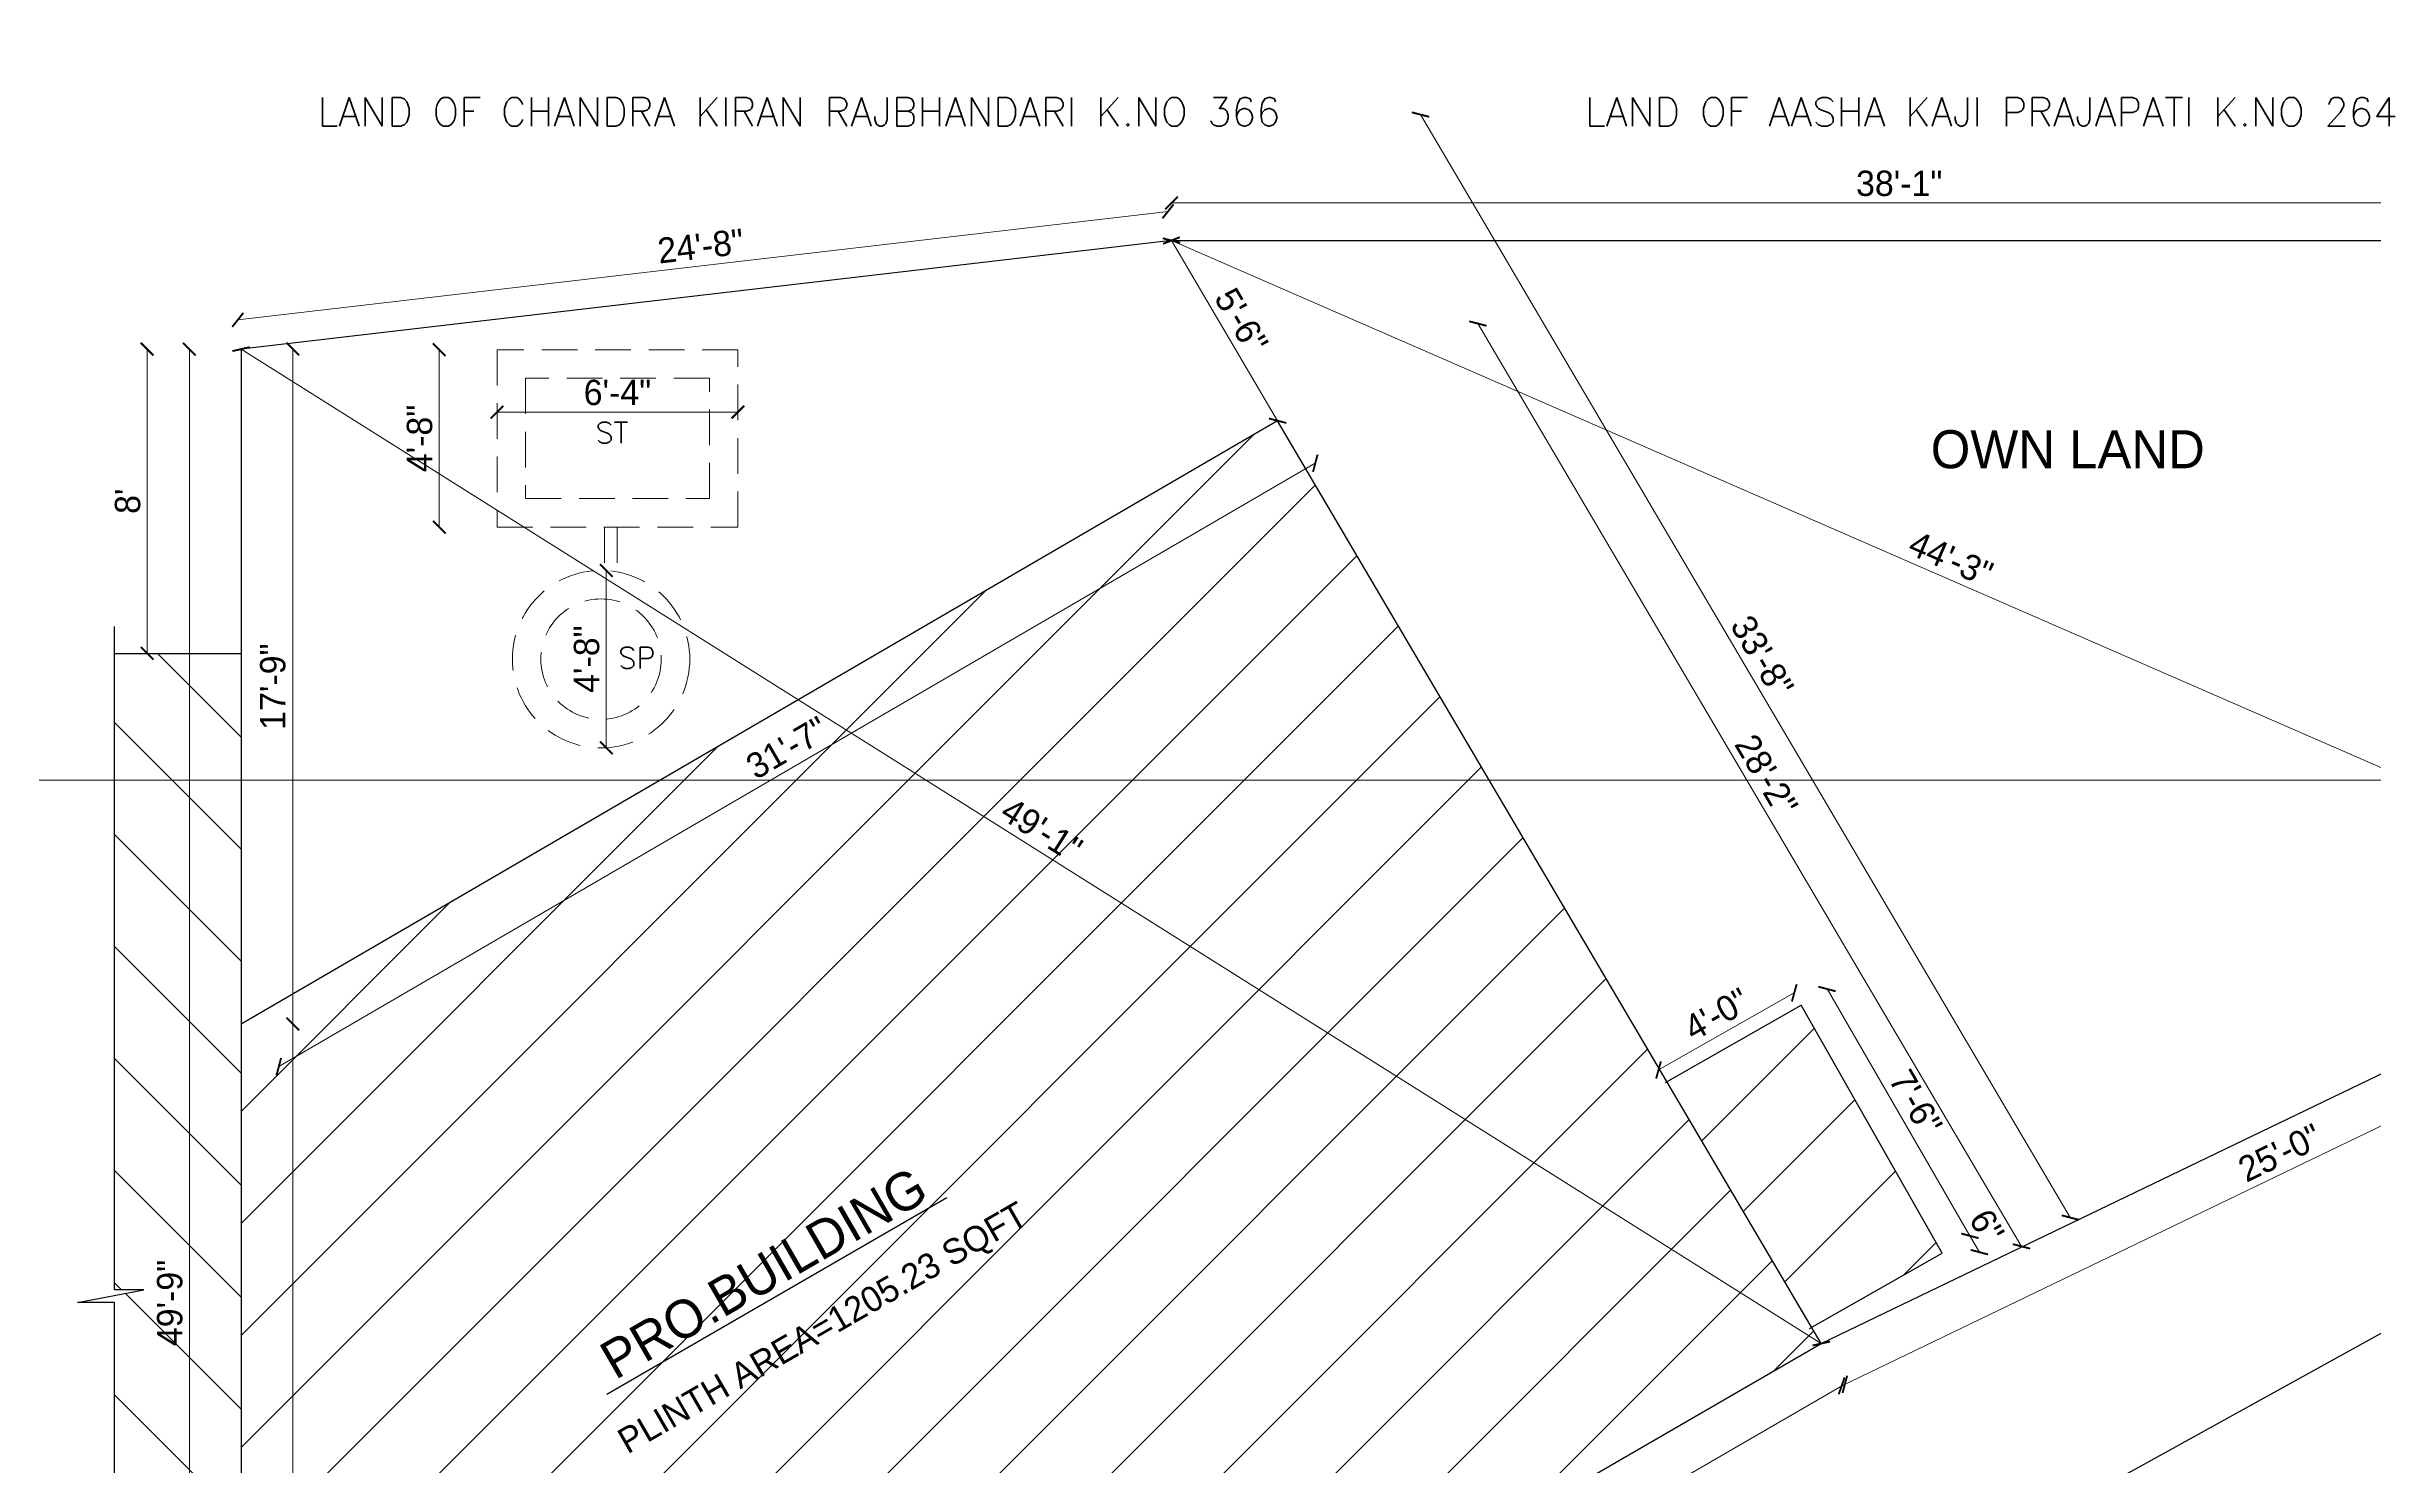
# Model space of a CAD drawing. Header units: inches. Extents: x 6873 to 34015, y -4436 to 8204.
# Drawn here: x 11729 to 12463, y 941 to 1389 of the extents above; entities that cross this region are included whole.
import ezdxf

# ---------------------------------------------------------------- set-up
doc = ezdxf.new("R2010")
doc.units = ezdxf.units.IN
doc.header["$LTSCALE"] = 5
doc.header["$MEASUREMENT"] = 0
doc.linetypes.add('HIDDEN', pattern=[0.375, 0.25, -0.125])
for name, color, linetype, lineweight in [('A-WALL', 7, 'Continuous', 9), ('Dimension', 7, 'Continuous', 18), ('HATCH', 253, 'Continuous', 0)]:
    doc.layers.add(name, color=color, linetype=linetype, lineweight=lineweight)
for name, color, linetype in [('DIM', 5, 'Continuous'), ('TEXT', 6, 'Continuous'), ('WALL', 7, 'Continuous')]:
    doc.layers.add(name, color=color, linetype=linetype)
doc.layers.add('dim line', color=7, linetype='Continuous', lineweight=15, true_color=0xfab2b2)
doc.styles.add('ordinary', font='times.ttf')
doc.styles.add('ROMANS', font='romans.shx', dxfattribs={"width": 0.8})
doc.styles.add('tt', font='stylu.ttf', dxfattribs={"height": 8})
doc.dimstyles.new('Copy of 96', dxfattribs={"dimtxt": 7, "dimasz": 4, "dimexe": 0.5, "dimexo": 0.5, "dimgap": 3, "dimtad": 1, "dimdec": 1, "dimzin": 11, "dimdsep": 46, "dimlunit": 4, "dimtxsty": 'ordinary', "dimblk": 'OBLIQUE', "dimcen": 0.09, "dimse1": 1, "dimse2": 1, "dimclrt": 6, "dimazin": 0, "dimtfac": 1, "dimtdec": 1, "dimtix": 1, "dimtmove": 2, "dimatfit": 3, "dimldrblk": 'leader', "dimfxl": 0.5, "dimfxlon": 1, "dimtolj": 1, "dimtzin": 0, "dimarcsym": 0})
doc.dimstyles.new('Copy(2) of STANDARD', dxfattribs={"dimtxt": 2, "dimasz": 4, "dimexe": 0, "dimexo": 0, "dimgap": 2, "dimtad": 1, "dimdec": 0, "dimzin": 0, "dimdsep": 46, "dimlunit": 3, "dimtxsty": 'tt', "dimblk": 'ARCHTICK', "dimcen": 0.0505, "dimse1": 1, "dimse2": 1, "dimclrd": 5, "dimclre": 5, "dimclrt": 7, "dimadec": 1, "dimazin": 0, "dimtm": 1e-09, "dimtfac": 1, "dimtdec": 0, "dimtofl": 0, "dimtmove": 1, "dimatfit": 3, "dimfxl": 1, "dimtolj": 2, "dimtzin": 0, "dimlwd": 13, "dimarcsym": 0})

# ---------------------------------------------------------------- blocks, each defined once
blk = doc.blocks.new('oblique')
at = {"color": 0, "lineweight": -2}
blk.add_line((0.25, 0.25), (-0.25, -0.25), dxfattribs=at)
at = {"layer": 'dim line', "lineweight": 9}
for p, q in [((-0.4375, 0), (0.4375, 0)), ((0, 0.4375), (0, -0.4375))]:
    blk.add_line(p, q, dxfattribs=at)
blk = doc.blocks.new('*D297')
at = {"layer": 'A-WALL', "color": 0, "lineweight": -2, "ltscale": 50, "transparency": 16777216}
blk.add_line((9737.6, 1324.47), (9837.06, 1152.62), dxfattribs=at)
at = {"layer": 'Defpoints', "color": 0, "ltscale": 50, "transparency": 16777216}
for p in [(14304.67, 3967.66), (9835.32, 1151.61), (9837.06, 1152.62)]:
    blk.add_point(p, dxfattribs=at)
at = {"layer": 'A-WALL', "color": 0, "lineweight": -2, "ltscale": 50, "transparency": 16777216, "xscale": 4, "yscale": 4, "zscale": 4}
for p, rotation in [((9737.6, 1324.47), 120.0600944710371), ((9837.06, 1152.62), 300.0600944710371)]:
    blk.add_blockref('oblique', p, dxfattribs=dict(at, rotation=rotation))
at = {"layer": 'A-WALL', "color": 6, "ltscale": 50, "transparency": 16777216, "insert": (9793.02, 1241.84), "char_height": 7, "attachment_point": 5, "rotation": 300.06009, "style": 'ordinary'}
blk.add_mtext('\\A1;16\'-7"', dxfattribs=at)
blk = doc.blocks.new('_OBLIQUE')
at = {"color": 0, "linetype": 'ByBlock'}
blk.add_line((-0.5, -0.5), (0.5, 0.5), dxfattribs=at)
blk = doc.blocks.new('leader')
at = {"layer": 'Dimension'}
for p, q in [((0, -4.33), (0, 4.33)), ((-4.42, 0), (4.42, 0))]:
    blk.add_line(p, q, dxfattribs=at)
blk = doc.blocks.new('_ArchTick')
at = {"color": 0, "linetype": 'ByBlock', "const_width": 0.15}
blk.add_lwpolyline([(-0.5, -0.5), (0.5, 0.5)], dxfattribs=at)
blk = doc.blocks.new('*D311')
at = {"layer": 'Defpoints', "color": 0, "ltscale": 5, "transparency": 16777216}
for p in [(12083.79, 1327.62), (12083.79, 1327.62), (12570.86, 1115.41)]:
    blk.add_point(p, dxfattribs=at)
at = {"layer": 'DIM', "color": 5, "lineweight": 13, "ltscale": 5, "transparency": 16777216}
blk.add_line((12570.86, 1115.41), (12083.79, 1327.62), dxfattribs=at)
at = {"layer": 'DIM', "color": 5, "lineweight": 13, "ltscale": 5, "transparency": 16777216, "xscale": 4, "yscale": 4, "zscale": 4}
for p, rotation in [((12083.79, 1327.62), 156.4590553134295), ((12570.86, 1115.41), 336.4590553134295)]:
    blk.add_blockref('_ArchTick', p, dxfattribs=dict(at, rotation=rotation))
at = {"layer": 'DIM', "color": 7, "ltscale": 5, "transparency": 16777216, "insert": (12329.79, 1227.18), "char_height": 8, "attachment_point": 5, "rotation": 336.45906, "style": 'tt'}
blk.add_mtext('\\A2;44\'-3"', dxfattribs=at)
blk = doc.blocks.new('*D312')
at = {"layer": 'Defpoints', "color": 0, "ltscale": 5, "transparency": 16777216}
for p in [(12162.39, 1367.36), (12134.83, 1351.12), (12339.93, 1003.06)]:
    blk.add_point(p, dxfattribs=at)
at = {"layer": 'DIM', "color": 5, "lineweight": 13, "ltscale": 5, "transparency": 16777216}
blk.add_line((12367.48, 1019.29), (12162.39, 1367.36), dxfattribs=at)
at = {"layer": 'DIM', "color": 5, "lineweight": 13, "ltscale": 5, "transparency": 16777216, "xscale": 4, "yscale": 4, "zscale": 4}
for p, rotation in [((12162.39, 1367.36), 120.5085900979851), ((12367.48, 1019.29), 300.5085900979851)]:
    blk.add_blockref('_ArchTick', p, dxfattribs=dict(at, rotation=rotation))
at = {"layer": 'DIM', "color": 7, "ltscale": 5, "transparency": 16777216, "insert": (12270.23, 1196.44), "char_height": 8, "attachment_point": 5, "rotation": 300.50859, "style": 'tt'}
blk.add_mtext('\\A2;33\'-8"', dxfattribs=at)
blk = doc.blocks.new('*D313')
at = {"layer": 'Defpoints', "color": 0, "ltscale": 5, "transparency": 16777216}
for p in [(11790.17, 1293.35), (12288.89, 979.55), (12288.89, 979.55)]:
    blk.add_point(p, dxfattribs=at)
at = {"layer": 'DIM', "color": 5, "lineweight": 13, "ltscale": 5, "transparency": 16777216}
blk.add_line((11790.17, 1293.35), (12288.89, 979.55), dxfattribs=at)
at = {"layer": 'DIM', "color": 5, "lineweight": 13, "ltscale": 5, "transparency": 16777216, "xscale": 4, "yscale": 4, "zscale": 4}
for p, rotation in [((11790.17, 1293.35), 147.8211343331415), ((12288.89, 979.55), 327.8211343331415)]:
    blk.add_blockref('_ArchTick', p, dxfattribs=dict(at, rotation=rotation))
at = {"layer": 'DIM', "color": 7, "ltscale": 5, "transparency": 16777216, "insert": (12042.82, 1141.68), "char_height": 8, "attachment_point": 5, "rotation": 327.82113, "style": 'tt'}
blk.add_mtext('\\A2;49\'-1"', dxfattribs=at)
blk = doc.blocks.new('*D314')
at = {"layer": 'Defpoints', "color": 0, "ltscale": 5, "transparency": 16777216}
for p in [(12543.17, 1339.47), (12083.79, 1327.62), (12543.17, 1327.62)]:
    blk.add_point(p, dxfattribs=at)
at = {"layer": 'DIM', "color": 5, "lineweight": 13, "ltscale": 5, "transparency": 16777216}
blk.add_line((12083.79, 1339.47), (12543.17, 1339.47), dxfattribs=at)
at = {"layer": 'DIM', "color": 5, "lineweight": 13, "ltscale": 5, "transparency": 16777216, "xscale": 4, "yscale": 4, "zscale": 4, "rotation": 180}
blk.add_blockref('_ArchTick', (12083.79, 1339.47), dxfattribs=at)
at = {"layer": 'DIM', "color": 5, "lineweight": 13, "ltscale": 5, "transparency": 16777216, "xscale": 4, "yscale": 4, "zscale": 4}
blk.add_blockref('_ArchTick', (12543.17, 1339.47), dxfattribs=at)
at = {"layer": 'DIM', "color": 7, "ltscale": 5, "transparency": 16777216, "insert": (12313.48, 1345.62), "char_height": 8, "attachment_point": 5, "style": 'tt'}
blk.add_mtext('\\A2;38\'-1"', dxfattribs=at)
blk = doc.blocks.new('*D315')
at = {"layer": 'Defpoints', "color": 0, "ltscale": 5, "transparency": 16777216}
for p in [(12082.71, 1336.82), (12083.79, 1327.62), (11790.17, 1293.35)]:
    blk.add_point(p, dxfattribs=at)
at = {"layer": 'DIM', "color": 5, "lineweight": 13, "ltscale": 5, "transparency": 16777216}
blk.add_line((11789.1, 1302.56), (12082.71, 1336.82), dxfattribs=at)
at = {"layer": 'DIM', "color": 5, "lineweight": 13, "ltscale": 5, "transparency": 16777216, "xscale": 4, "yscale": 4, "zscale": 4}
for p, rotation in [((12082.71, 1336.82), 6.656485109489182), ((11789.1, 1302.56), 186.6564851094892)]:
    blk.add_blockref('_ArchTick', p, dxfattribs=dict(at, rotation=rotation))
at = {"layer": 'DIM', "color": 7, "ltscale": 5, "transparency": 16777216, "insert": (11935.19, 1325.83), "char_height": 8, "attachment_point": 5, "rotation": 6.65649, "style": 'tt'}
blk.add_mtext('\\A2;24\'-8"', dxfattribs=at)
blk = doc.blocks.new('*D316')
at = {"layer": 'Defpoints', "color": 0, "ltscale": 5, "transparency": 16777216}
for p in [(11773.85, 1293.35), (11790.17, 1293.35), (11790.17, 691.35)]:
    blk.add_point(p, dxfattribs=at)
at = {"layer": 'DIM', "color": 5, "lineweight": 13, "ltscale": 5, "transparency": 16777216}
blk.add_line((11773.85, 691.35), (11773.85, 1293.35), dxfattribs=at)
at = {"layer": 'DIM', "color": 5, "lineweight": 13, "ltscale": 5, "transparency": 16777216, "xscale": 4, "yscale": 4, "zscale": 4}
for p, rotation in [((11773.85, 1293.35), 90), ((11773.85, 691.35), 270)]:
    blk.add_blockref('_ArchTick', p, dxfattribs=dict(at, rotation=rotation))
at = {"layer": 'DIM', "color": 7, "ltscale": 5, "transparency": 16777216, "insert": (11767.67, 992.35), "char_height": 8, "attachment_point": 5, "rotation": 90, "style": 'tt'}
blk.add_mtext('\\A2;49\'-9"', dxfattribs=at)
blk = doc.blocks.new('*D317')
at = {"layer": 'Defpoints', "color": 0, "ltscale": 5, "transparency": 16777216}
for p in [(12570.86, 1115.41), (12577.3, 1102.07), (12288.89, 979.55)]:
    blk.add_point(p, dxfattribs=at)
at = {"layer": 'DIM', "color": 5, "lineweight": 13, "ltscale": 5, "transparency": 16777216}
blk.add_line((12295.32, 966.2), (12577.3, 1102.07), dxfattribs=at)
at = {"layer": 'DIM', "color": 5, "lineweight": 13, "ltscale": 5, "transparency": 16777216, "xscale": 4, "yscale": 4, "zscale": 4}
for p, rotation in [((12577.3, 1102.07), 25.72641114425566), ((12295.32, 966.2), 205.7264111442556)]:
    blk.add_blockref('_ArchTick', p, dxfattribs=dict(at, rotation=rotation))
at = {"layer": 'DIM', "color": 7, "ltscale": 5, "transparency": 16777216, "insert": (12433.61, 1039.72), "char_height": 8, "attachment_point": 5, "rotation": 25.72641, "style": 'tt'}
blk.add_mtext('\\A2;25\'-0"', dxfattribs=at)
blk = doc.blocks.new('*D301')
at = {"layer": 'Defpoints', "color": 0, "ltscale": 5, "transparency": 16777216}
for p in [(11904.84, 1223.5), (11902.71, 1167.55), (11905.41, 1167.55)]:
    blk.add_point(p, dxfattribs=at)
at = {"layer": 'DIM', "color": 5, "lineweight": 13, "ltscale": 5, "transparency": 16777216}
blk.add_line((11905.41, 1223.5), (11905.41, 1167.55), dxfattribs=at)
at = {"layer": 'DIM', "color": 5, "lineweight": 13, "ltscale": 5, "transparency": 16777216, "xscale": 4, "yscale": 4, "zscale": 4}
for p, rotation in [((11905.41, 1223.5), 90), ((11905.41, 1167.55), 270)]:
    blk.add_blockref('_ArchTick', p, dxfattribs=dict(at, rotation=rotation))
at = {"layer": 'DIM', "color": 7, "ltscale": 5, "transparency": 16777216, "insert": (11899.23, 1195.52), "char_height": 8, "attachment_point": 5, "rotation": 90, "style": 'tt'}
blk.add_mtext('\\A2;4\'-8"', dxfattribs=at)
blk = doc.blocks.new('*D302')
at = {"layer": 'Defpoints', "color": 0, "ltscale": 5, "transparency": 16777216}
for p in [(11870.94, 1293.17), (11852.7, 1237.17), (11870.94, 1237.17)]:
    blk.add_point(p, dxfattribs=at)
at = {"layer": 'DIM', "color": 5, "lineweight": 13, "ltscale": 5, "transparency": 16777216}
blk.add_line((11852.7, 1293.17), (11852.7, 1237.17), dxfattribs=at)
at = {"layer": 'DIM', "color": 5, "lineweight": 13, "ltscale": 5, "transparency": 16777216, "xscale": 4, "yscale": 4, "zscale": 4}
for p, rotation in [((11852.7, 1293.17), 90), ((11852.7, 1237.17), 270)]:
    blk.add_blockref('_ArchTick', p, dxfattribs=dict(at, rotation=rotation))
at = {"layer": 'DIM', "color": 7, "ltscale": 5, "transparency": 16777216, "insert": (11846.52, 1265.17), "char_height": 8, "attachment_point": 5, "rotation": 90, "style": 'tt'}
blk.add_mtext('\\A2;4\'-8"', dxfattribs=at)
blk = doc.blocks.new('*D303')
at = {"layer": 'Defpoints', "color": 0, "ltscale": 5, "transparency": 16777216}
for p in [(11946.94, 1273.46), (11870.94, 1264.17), (11946.94, 1264.17)]:
    blk.add_point(p, dxfattribs=at)
at = {"layer": 'DIM', "color": 5, "lineweight": 13, "ltscale": 5, "transparency": 16777216}
blk.add_line((11870.94, 1273.46), (11946.94, 1273.46), dxfattribs=at)
at = {"layer": 'DIM', "color": 5, "lineweight": 13, "ltscale": 5, "transparency": 16777216, "xscale": 4, "yscale": 4, "zscale": 4, "rotation": 180}
blk.add_blockref('_ArchTick', (11870.94, 1273.46), dxfattribs=at)
at = {"layer": 'DIM', "color": 5, "lineweight": 13, "ltscale": 5, "transparency": 16777216, "xscale": 4, "yscale": 4, "zscale": 4}
blk.add_blockref('_ArchTick', (11946.94, 1273.46), dxfattribs=at)
at = {"layer": 'DIM', "color": 7, "ltscale": 5, "transparency": 16777216, "insert": (11908.94, 1279.63), "char_height": 8, "attachment_point": 5, "style": 'tt'}
blk.add_mtext('\\A2;6\'-4"', dxfattribs=at)
blk = doc.blocks.new('*D304')
at = {"layer": 'Defpoints', "color": 0, "ltscale": 5, "transparency": 16777216}
for p in [(11790.17, 1293.35), (11806.48, 1293.35), (11790.17, 1080.35)]:
    blk.add_point(p, dxfattribs=at)
at = {"layer": 'DIM', "color": 5, "lineweight": 13, "ltscale": 5, "transparency": 16777216}
blk.add_line((11806.48, 1080.35), (11806.48, 1293.35), dxfattribs=at)
at = {"layer": 'DIM', "color": 5, "lineweight": 13, "ltscale": 5, "transparency": 16777216, "xscale": 4, "yscale": 4, "zscale": 4}
for p, rotation in [((11806.48, 1293.35), 90), ((11806.48, 1080.35), 270)]:
    blk.add_blockref('_ArchTick', p, dxfattribs=dict(at, rotation=rotation))
at = {"layer": 'DIM', "color": 7, "ltscale": 5, "transparency": 16777216, "insert": (11800.2, 1186.85), "char_height": 8, "attachment_point": 5, "rotation": 90, "style": 'tt'}
blk.add_mtext('\\A2;17\'-9"', dxfattribs=at)
blk = doc.blocks.new('*D305')
at = {"layer": 'Defpoints', "color": 0, "ltscale": 5, "transparency": 16777216}
for p in [(11820.88, 1080.35), (11806.48, 691.35), (11820.88, 691.35)]:
    blk.add_point(p, dxfattribs=at)
at = {"layer": 'DIM', "color": 5, "lineweight": 13, "ltscale": 5, "transparency": 16777216}
blk.add_line((11806.48, 1080.35), (11806.48, 691.35), dxfattribs=at)
at = {"layer": 'DIM', "color": 5, "lineweight": 13, "ltscale": 5, "transparency": 16777216, "xscale": 4, "yscale": 4, "zscale": 4}
for p, rotation in [((11806.48, 1080.35), 90), ((11806.48, 691.35), 270)]:
    blk.add_blockref('_ArchTick', p, dxfattribs=dict(at, rotation=rotation))
at = {"layer": 'DIM', "color": 7, "ltscale": 5, "transparency": 16777216, "insert": (11800.31, 885.85), "char_height": 8, "attachment_point": 5, "rotation": 90, "style": 'tt'}
blk.add_mtext('\\A2;32\'-5"', dxfattribs=at)
blk = doc.blocks.new('*D306')
at = {"layer": 'Defpoints', "color": 0, "ltscale": 5, "transparency": 16777216}
for p in [(12168.34, 1294.26), (12352.07, 1010.21), (12339.93, 1003.06)]:
    blk.add_point(p, dxfattribs=at)
at = {"layer": 'DIM', "color": 5, "lineweight": 13, "ltscale": 5, "transparency": 16777216}
blk.add_line((12180.48, 1301.42), (12352.07, 1010.21), dxfattribs=at)
at = {"layer": 'DIM', "color": 5, "lineweight": 13, "ltscale": 5, "transparency": 16777216, "xscale": 4, "yscale": 4, "zscale": 4}
for p, rotation in [((12180.48, 1301.42), 120.5085900979856), ((12352.07, 1010.21), 300.5085900979856)]:
    blk.add_blockref('_ArchTick', p, dxfattribs=dict(at, rotation=rotation))
at = {"layer": 'DIM', "color": 7, "ltscale": 5, "transparency": 16777216, "insert": (12271.56, 1158.93), "char_height": 8, "attachment_point": 5, "rotation": 300.50859, "style": 'tt'}
blk.add_mtext('\\A2;28\'-2"', dxfattribs=at)
blk = doc.blocks.new('*D307')
at = {"layer": 'Defpoints', "color": 0, "ltscale": 5, "transparency": 16777216}
for p in [(12117.3, 1277.77), (12129.19, 1257.34), (11790.17, 1087.37)]:
    blk.add_point(p, dxfattribs=at)
at = {"layer": 'DIM', "color": 5, "lineweight": 13, "ltscale": 5, "transparency": 16777216}
blk.add_line((11802.06, 1066.93), (12129.19, 1257.34), dxfattribs=at)
at = {"layer": 'DIM', "color": 5, "lineweight": 13, "ltscale": 5, "transparency": 16777216, "xscale": 4, "yscale": 4, "zscale": 4}
for p, rotation in [((12129.19, 1257.34), 30.20167562402278), ((11802.06, 1066.93), 210.2016756240228)]:
    blk.add_blockref('_ArchTick', p, dxfattribs=dict(at, rotation=rotation))
at = {"layer": 'DIM', "color": 7, "ltscale": 5, "transparency": 16777216, "insert": (11962.46, 1167.57), "char_height": 8, "attachment_point": 5, "rotation": 30.20168, "style": 'tt'}
blk.add_mtext('\\A2;31\'-7"', dxfattribs=at)
blk = doc.blocks.new('*D308')
at = {"layer": 'Defpoints', "color": 0, "ltscale": 5, "transparency": 16777216}
for p in [(12288.89, 979.55), (12296.32, 966.68), (11790.17, 691.35)]:
    blk.add_point(p, dxfattribs=at)
at = {"layer": 'DIM', "color": 5, "lineweight": 13, "ltscale": 5, "transparency": 16777216}
blk.add_line((11797.6, 678.48), (12296.32, 966.68), dxfattribs=at)
at = {"layer": 'DIM', "color": 5, "lineweight": 13, "ltscale": 5, "transparency": 16777216, "xscale": 4, "yscale": 4, "zscale": 4}
for p, rotation in [((12296.32, 966.68), 30.02282740668955), ((11797.6, 678.48), 210.0228274066896)]:
    blk.add_blockref('_ArchTick', p, dxfattribs=dict(at, rotation=rotation))
at = {"layer": 'DIM', "color": 7, "ltscale": 5, "transparency": 16777216, "insert": (12043.87, 827.93), "char_height": 8, "attachment_point": 5, "rotation": 30.02283, "style": 'tt'}
blk.add_mtext("\\A2;48'", dxfattribs=at)
blk = doc.blocks.new('*D310')
at = {"layer": 'Defpoints', "color": 0, "ltscale": 5, "transparency": 16777216}
for p in [(11760.5, 1293.35), (11790.17, 1293.35), (11776.64, 1197.35)]:
    blk.add_point(p, dxfattribs=at)
at = {"layer": 'DIM', "color": 5, "lineweight": 13, "ltscale": 5, "transparency": 16777216}
blk.add_line((11760.5, 1197.35), (11760.5, 1293.35), dxfattribs=at)
at = {"layer": 'DIM', "color": 5, "lineweight": 13, "ltscale": 5, "transparency": 16777216, "xscale": 4, "yscale": 4, "zscale": 4}
for p, rotation in [((11760.5, 1293.35), 90), ((11760.5, 1197.35), 270)]:
    blk.add_blockref('_ArchTick', p, dxfattribs=dict(at, rotation=rotation))
at = {"layer": 'DIM', "color": 7, "ltscale": 5, "transparency": 16777216, "insert": (11754.37, 1245.35), "char_height": 8, "attachment_point": 5, "rotation": 90, "style": 'tt'}
blk.add_mtext("\\A2;8'", dxfattribs=at)
blk = doc.blocks.new('*D325')
at = {"layer": 'Defpoints', "color": 0, "ltscale": 5, "transparency": 16777216}
for p in [(12244.28, 1064.57), (12335.78, 1013.54), (12288.72, 986.3)]:
    blk.add_point(p, dxfattribs=at)
at = {"layer": 'DIM', "color": 5, "lineweight": 13, "ltscale": 5, "transparency": 16777216}
blk.add_line((12290.7, 1091.43), (12335.78, 1013.54), dxfattribs=at)
at = {"layer": 'DIM', "color": 5, "lineweight": 13, "ltscale": 5, "transparency": 16777216, "xscale": 4, "yscale": 4, "zscale": 4}
for p, rotation in [((12290.7, 1091.43), 120.0600944710371), ((12335.78, 1013.54), 300.0600944710371)]:
    blk.add_blockref('_ArchTick', p, dxfattribs=dict(at, rotation=rotation))
at = {"layer": 'DIM', "color": 7, "ltscale": 5, "transparency": 16777216, "insert": (12318.68, 1055.64), "char_height": 8, "attachment_point": 5, "rotation": 300.06009, "style": 'tt'}
blk.add_mtext('\\A2;7\'-6"', dxfattribs=at)
blk = doc.blocks.new('*D326')
at = {"layer": 'Defpoints', "color": 0, "ltscale": 5, "transparency": 16777216}
for p in [(12338.77, 1008.38), (12288.72, 986.3), (12288.23, 979.12)]:
    blk.add_point(p, dxfattribs=at)
at = {"layer": 'DIM', "color": 5, "lineweight": 13, "ltscale": 5, "transparency": 16777216}
blk.add_line((12335.78, 1013.54), (12338.77, 1008.38), dxfattribs=at)
at = {"layer": 'DIM', "color": 5, "lineweight": 13, "ltscale": 5, "transparency": 16777216, "xscale": 4, "yscale": 4, "zscale": 4}
for p, rotation in [((12335.78, 1013.54), 120.0600944710371), ((12338.77, 1008.38), 300.0600944710371)]:
    blk.add_blockref('_ArchTick', p, dxfattribs=dict(at, rotation=rotation))
at = {"layer": 'DIM', "color": 7, "ltscale": 5, "transparency": 16777216, "insert": (12341.11, 1016.62), "char_height": 8, "attachment_point": 5, "rotation": 300.06009, "style": 'tt'}
blk.add_mtext('\\A2;6"', dxfattribs=at)
blk = doc.blocks.new('*D324')
at = {"layer": 'Defpoints', "color": 0, "ltscale": 5, "transparency": 16777216}
for p in [(12280.36, 1090.21), (12282.57, 1086.31), (12239.72, 1061.98)]:
    blk.add_point(p, dxfattribs=at)
at = {"layer": 'DIM', "color": 5, "lineweight": 13, "ltscale": 5, "transparency": 16777216}
blk.add_line((12237.51, 1065.87), (12280.36, 1090.21), dxfattribs=at)
at = {"layer": 'DIM', "color": 5, "lineweight": 13, "ltscale": 5, "transparency": 16777216, "xscale": 4, "yscale": 4, "zscale": 4}
for p, rotation in [((12280.36, 1090.21), 29.58851450573111), ((12237.51, 1065.87), 209.5885145057312)]:
    blk.add_blockref('_ArchTick', p, dxfattribs=dict(at, rotation=rotation))
at = {"layer": 'DIM', "color": 7, "ltscale": 5, "transparency": 16777216, "insert": (12255.87, 1083.44), "char_height": 8, "attachment_point": 5, "rotation": 29.58851, "style": 'tt'}
blk.add_mtext('\\A2;4\'-0"', dxfattribs=at)
blk = doc.blocks.new('*D327')
at = {"layer": 'Defpoints', "color": 0, "ltscale": 5, "transparency": 16777216}
for p in [(12083.79, 1327.62), (12083.79, 1327.62), (12117.3, 1270.75)]:
    blk.add_point(p, dxfattribs=at)
at = {"layer": 'DIM', "color": 5, "lineweight": 13, "ltscale": 5, "transparency": 16777216}
blk.add_line((12117.3, 1270.75), (12083.79, 1327.62), dxfattribs=at)
at = {"layer": 'DIM', "color": 5, "lineweight": 13, "ltscale": 5, "transparency": 16777216, "xscale": 4, "yscale": 4, "zscale": 4}
for p, rotation in [((12083.79, 1327.62), 120.5085900979771), ((12117.3, 1270.75), 300.5085900979771)]:
    blk.add_blockref('_ArchTick', p, dxfattribs=dict(at, rotation=rotation))
at = {"layer": 'DIM', "color": 7, "ltscale": 5, "transparency": 16777216, "insert": (12105.86, 1302.32), "char_height": 8, "attachment_point": 5, "rotation": 300.50859, "style": 'tt'}
blk.add_mtext('\\A2;5\'-6"', dxfattribs=at)

msp = doc.modelspace()

# ---------------------------------------------------------------- hatches: boundary and pattern name
at = {"layer": 'HATCH', "ltscale": 5}
h = msp.add_hatch(dxfattribs=at)
h.set_pattern_fill('ANSI31', color=256, scale=200, style=0)
h.set_pattern_definition([(45, (-10081.974, -13854.321), (-17.67767, 17.67767), [])])
h.paths.add_polyline_path([(12117.3, 1270.75), (11790.17, 1080.35), (11790.17, 730.62), (11790.17, 691.35), (12288.89, 979.55)])
h.paths.add_polyline_path([(12103.87, 1293.87), (12120.64, 1265.39), (12110.06, 1259.15), (12093.28, 1287.63)], flags=9)
h.paths.add_polyline_path([(11943.79, 1163.98), (11974.81, 1182.03), (11981.14, 1171.16), (11950.12, 1153.11)], flags=24)
h.paths.add_polyline_path([(12024.25, 1045.64), (12059.7, 1038.48), (12057.26, 1026.37), (12021.8, 1033.53)], flags=24)
h.paths.add_polyline_path([(11794.14, 867.9), (11794.14, 903.79), (11806.48, 903.79), (11806.48, 867.9)], flags=24)
h.paths.add_polyline_path([(11903.51, 960.94), (12020.37, 1028.41), (12010.9, 1044.81), (11894.04, 977.34)], flags=24)
h.paths.add_polyline_path([(11911.6, 941.15), (12056.82, 1024.99), (12050.36, 1036.17), (11905.15, 952.33)], flags=24)
h = msp.add_hatch(dxfattribs=at)
h.set_pattern_fill('ANSI31', color=256, scale=200, angle=90, style=0)
h.set_pattern_definition([(135, (-9293.957, -13842.777), (-17.67767, -17.67767), [])])
h.paths.add_polyline_path([(11790.17, 1197.35), (11750.22, 1197.35), (11750.22, 996.53), (11759.48, 996.53), (11738.49, 992.5), (11750.22, 992.5), (11750.22, 649.35), (11790.17, 649.35), (11790.17, 730.62)])
h.paths.add_polyline_path([(11761.5, 999.48), (11761.5, 1019.49), (11773.85, 1019.49), (11773.85, 999.48)], flags=24)
h = msp.add_hatch(dxfattribs=at)
h.set_pattern_fill('ANSI31', color=256, scale=200, style=0)
h.paths.add_polyline_path([(12282.57, 1086.31), (12240.17, 1062.23), (12285.86, 984.68), (12327.01, 1008.04)])

# ---------------------------------------------------------------- linework, layer by layer
at = {"layer": 'A-WALL', "ltscale": 5}
msp.add_xline((15938.1, 1157.37), (1, 0), dxfattribs=at)
msp.add_circle((15105.47, 278.39), 4288.21, dxfattribs=at)
at = {"layer": 'HATCH', "linetype": 'HIDDEN', "ltscale": 9}
for p, q in [((11904.85, 1237.17), (11904.85, 1223.5)), ((11908.85, 1237.17), (11908.85, 1223.06))]:
    msp.add_line(p, q, dxfattribs=at)
for points in [[(11870.94, 1237.17), (11946.94, 1237.17), (11946.94, 1293.17), (11870.94, 1293.17)], [(11879.94, 1246.17), (11937.94, 1246.17), (11937.94, 1284.17), (11879.94, 1284.17)]]:
    msp.add_lwpolyline(points, close=True, dxfattribs=at)
for radius in [28, 19]:
    msp.add_circle((11903.77, 1195.52), radius, dxfattribs=at)
at = {"layer": 'WALL', "ltscale": 5}
for p, q in [((12083.79, 1327.62), (11790.17, 1293.35)), ((12083.79, 1327.62), (12545.87, 1327.62)), ((11790.17, 1293.35), (11790.17, 730.62)), ((12117.3, 1270.75), (11790.17, 1080.35)), ((12288.89, 979.55), (12117.3, 1270.75)), ((11750.22, 996.53), (11750.22, 1205.84)), ((11750.22, 1197.35), (11790.17, 1197.35)), ((12288.89, 979.55), (12671.2, 1163.76)), ((12351.76, 919.98), (12703.57, 1114.37)), ((12239.68, 1061.95), (12282.57, 1086.31)), ((12327.01, 1008.04), (12282.57, 1086.31)), ((12285.19, 984.3), (12327.01, 1008.04)), ((11738.49, 992.5), (11759.48, 996.53)), ((11750.22, 992.5), (11738.49, 992.5)), ((11759.48, 996.53), (11750.22, 996.53)), ((11750.22, 641.97), (11750.22, 992.5)), ((11790.17, 691.35), (12288.89, 979.55))]:
    msp.add_line(p, q, dxfattribs=at)

# ---------------------------------------------------------------- texts
at = {"layer": 'TEXT', "lineweight": 9, "style": 'ROMANS'}
for s, height, p in [('LAND OF CHANDRA KIRAN RAJBHANDARI K.NO 366', 9, (11814.28, 1363.71)), ('LAND OF AASHA KAJI PRAJAPATI K.NO 264', 9, (12214.29, 1363.71)), ('ST', 6.72, (11902.01, 1263.62)), ('SP', 6.72, (11909.17, 1192.53))]:
    msp.add_text(s, height=height, dxfattribs=at).set_placement(p)
at = {"layer": 'TEXT', "linetype": 'ByBlock', "style": 'tt'}
msp.add_text('OWN LAND', height=12, dxfattribs=at).set_placement((12323.44, 1255.76))
msp.add_text('%%U PRO.BUILDING ', height=12, rotation=30, dxfattribs=at).set_placement((11904.4, 965.7))
at = {"layer": 'TEXT', "lineweight": 70, "style": 'tt'}
msp.add_text('PLINTH AREA=1205.23 SQFT', height=8, rotation=30, dxfattribs=at).set_placement((11912.13, 944.53))

# ---------------------------------------------------------------- dimensions: what is measured, and where the dimension line sits
at = {"layer": 'A-WALL', "ltscale": 50}
dim = msp.add_linear_dim(base=(9837.06, 1152.62), p1=(14304.67, 3967.66), p2=(9835.32, 1151.61), angle=120.06009, dimstyle='Copy of 96', override={"dimdec": 0, "dimblk": 'oblique', "dimtdec": 0, "dimarcsym": 1}, dxfattribs=at)
dim.commit()
dim.dimension.update_dxf_attribs({"geometry": '*D297', "text_midpoint": (9793.02, 1241.84)})
at = {"layer": 'DIM', "ltscale": 5}
for p1, p2, distance, picture, middle in [((12339.93, 1003.06), (12134.83, 1351.12), -31.98, '*D312', (12270.23, 1196.44)), ((11790.17, 1293.35), (12083.79, 1327.62), 9.27, '*D315', (11935.19, 1325.83)), ((12117.3, 1270.75), (12083.79, 1327.62), 0, '*D327', (12105.86, 1302.32)), ((12570.86, 1115.41), (12083.79, 1327.62), 0, '*D311', (12329.79, 1227.18)), ((12168.34, 1294.26), (12339.93, 1003.06), 14.09, '*D306', (12271.56, 1158.93)), ((11790.17, 1293.35), (12288.89, 979.55), 0, '*D313', (12042.82, 1141.68)), ((11790.17, 1087.37), (12117.3, 1277.77), -23.64, '*D307', (11962.46, 1167.57)), ((11790.17, 691.35), (12288.89, 979.55), -14.86, '*D308', (12043.87, 827.93))]:
    dim = msp.add_aligned_dim(p1=p1, p2=p2, distance=distance, dimstyle='Copy(2) of STANDARD', dxfattribs=at)
    dim.commit()
    dim.dimension.update_dxf_attribs({"geometry": picture, "text_midpoint": middle})
for p1, p2, distance, text, picture, middle in [((12083.79, 1327.62), (12543.17, 1327.62), 11.86, '38\'-1"', '*D314', (12313.48, 1345.62)), ((12288.89, 979.55), (12570.86, 1115.41), -14.82, '25\'-0"', '*D317', (12433.61, 1039.72)), ((12239.72, 1061.98), (12282.57, 1086.31), 4.48, '4\'-0"', '*D324', (12255.87, 1083.44))]:
    dim = msp.add_aligned_dim(p1=p1, p2=p2, distance=distance, text=text, dimstyle='Copy(2) of STANDARD', dxfattribs=at)
    dim.commit()
    dim.dimension.update_dxf_attribs({"geometry": picture, "text_midpoint": middle})
for base, p1, p2, angle, picture, middle in [((11760.5, 1293.35), (11776.64, 1197.35), (11790.17, 1293.35), 90, '*D310', (11754.37, 1245.35)), ((11806.48, 1293.35), (11790.17, 1080.35), (11790.17, 1293.35), 90, '*D304', (11800.2, 1186.85)), ((11852.7, 1237.17), (11870.94, 1293.17), (11870.94, 1237.17), 90, '*D302', (11846.52, 1265.17)), ((11905.41, 1167.55), (11904.84, 1223.5), (11902.71, 1167.55), 90, '*D301', (11899.23, 1195.52)), ((12335.78, 1013.54), (12244.28, 1064.57), (12288.72, 986.3), 120.06009, '*D325', (12318.68, 1055.64)), ((11806.48, 691.35), (11820.88, 1080.35), (11820.88, 691.35), 90, '*D305', (11800.31, 885.85))]:
    dim = msp.add_linear_dim(base=base, p1=p1, p2=p2, angle=angle, dimstyle='Copy(2) of STANDARD', dxfattribs=at)
    dim.commit()
    dim.dimension.update_dxf_attribs({"geometry": picture, "text_midpoint": middle})
dim = msp.add_linear_dim(base=(11773.85, 1293.35), p1=(11790.17, 691.35), p2=(11790.17, 1293.35), angle=90, text='49\'-9"', dimstyle='Copy(2) of STANDARD', dxfattribs=at)
dim.commit()
dim.dimension.update_dxf_attribs({"geometry": '*D316', "text_midpoint": (11767.67, 992.35)})
dim = msp.add_linear_dim(base=(11946.94, 1273.46), p1=(11870.94, 1264.17), p2=(11946.94, 1264.17), dimstyle='Copy(2) of STANDARD', dxfattribs=at)
dim.commit()
dim.dimension.update_dxf_attribs({"geometry": '*D303', "text_midpoint": (11908.94, 1279.63)})
dim = msp.add_linear_dim(base=(12338.77, 1008.38), p1=(12288.72, 986.3), p2=(12288.23, 979.12), angle=120.06009, dimstyle='Copy(2) of STANDARD', dxfattribs=at)
dim.commit()
dim.dimension.update_dxf_attribs({"geometry": '*D326', "text_midpoint": (12335.78, 1013.54), "dimtype": 160})

doc.saveas('drawing.dxf')
